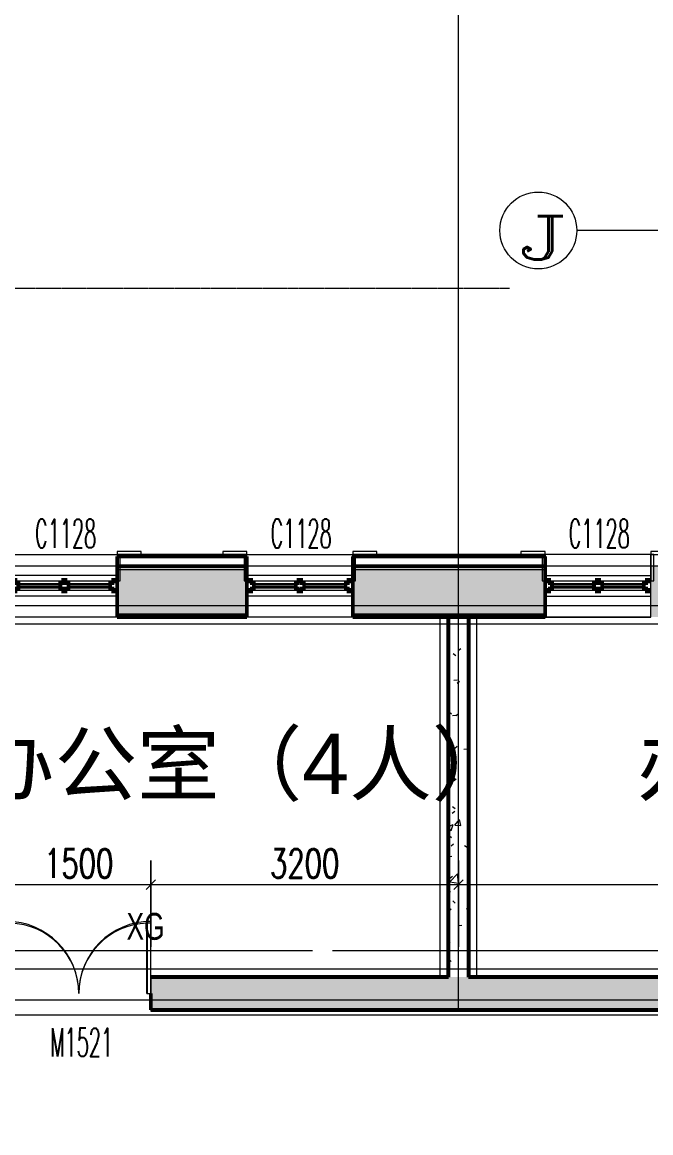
# Model space of a CAD drawing. Header units: millimetres. Extents: x -17321 to 106270, y -22341 to 35329.
# Drawn here: x 26062 to 32600, y 9916 to 21466 of the extents above; entities that cross this region are included whole.
import ezdxf

# ---------------------------------------------------------------- set-up
doc = ezdxf.new("R2010")
doc.units = ezdxf.units.MM
for name, pattern in [('IMPORT-DASHED', [7.5, 5, -2.5]), ('IMPORT-DOTE _2_', [0]), ('轴网线', [22.24, 12.7, -3.18, 3.18, -3.18])]:
    doc.linetypes.add(name, pattern=pattern)
for name, color, linetype, lineweight in [('A-DOOR', 31, 'Continuous', 18), ('A-FLOR', 192, 'Continuous', 9), ('A-GENM', 13, 'Continuous', 18), ('A-GLAZ', 151, 'Continuous', 18), ('A-WALL', 113, 'Continuous', 50), ('A-WALL-FNSH', 113, 'Continuous', 50), ('A-WALL-PATT', 111, 'Continuous', 50), ('AXIS', 85, 'Continuous', 9), ('AXIS_TEXT', 250, 'Continuous', 9), ('DOTE', 157, 'IMPORT-DOTE _2_', 9), ('PUB_DIM', 135, 'Continuous', 9), ('PUB_TEXT', 250, 'Continuous', 9), ('S-GRID', 1, 'Continuous', 13), ('SURFACE', 11, 'Continuous', 9), ('WALL', 250, 'Continuous', 9), ('WINDOW', 93, 'Continuous', 9), ('WINDOW_TEXT', 250, 'Continuous', 9), ('烟道', 4, 'Continuous', 9), ('记者站1205_t3_2__3F导出_dwg', 8, 'Continuous', 9)]:
    doc.layers.add(name, color=color, linetype=linetype, lineweight=lineweight)
doc.styles.add('Arial_2', font='arial.ttf', dxfattribs={"height": 629.266735})
doc.styles.add('Arial_8', font='arial.ttf', dxfattribs={"width": 0.7, "height": 279.600661})
doc.styles.add('Complex_13', font='complex_.ttf', dxfattribs={"width": 1.909091, "height": 452.54834})
doc.styles.add('Simplex', font='simplex_.ttf', dxfattribs={"width": 0.494118, "height": 297.5})
doc.styles.add('Simplex_2', font='simplex_.ttf', dxfattribs={"width": 0.706, "height": 297.5})
pattern_1 = [(0, (0, 0), (812.8, 203.2), [33.528, -576.072, 33.528, -576.072, -3251.2]), (0, (0, 0), (812.8, 203.2), [-1219.2, 33.528, -1185.672, 33.528, -576.072, -1422.4]), (0, (0, 0), (812.8, 203.2), [-3048, 33.528, -372.872, 33.528, -982.472]), (120, (304.8, 101.6), (-582.3764, 602.3054), [33.528, -576.072, 33.528, -576.072, -3251.2]), (120, (304.8, 101.6), (-582.3764, 602.3054), [-1219.2, 33.528, -1185.672, 33.528, -576.072, -1422.4]), (120, (304.8, 101.6), (-582.3764, 602.3054), [-3048, 33.528, -372.872, 33.528, -982.472]), (240, (406.4, 508), (-230.4236, -805.5054), [33.528, -576.072, 33.528, -576.072, -3251.2]), (240, (406.4, 508), (-230.4236, -805.5054), [-1219.2, 33.528, -1185.672, 33.528, -576.072, -1422.4]), (240, (406.4, 508), (-230.4236, -805.5054), [-3048, 33.528, -372.872, 33.528, -982.472])]
pattern_2 = [(50, (0, 0), (728.7365, -63.756), [76.2, -838.2]), (355, (0, 0), (-140.972, 764.228), [60.96, -670.56]), (100.451, (60.7, -5.3), (587.77, 700.467), [64.76, -712.36]), (46.184, (0, 203.2), (1084.316, -168.17), [114.3, -1257.3]), (96.636, (90.4, 189.2), (949.61, 989.71), [97.14, -1068.54]), (351.184, (0, 203.2), (949.62, 989.7), [91.44, -1005.84]), (21, (101.6, 152.4), (606.458, -409.061), [76.2, -838.2]), (326, (101.6, 152.4), (247.208, 736.753), [60.96, -670.56]), (71.451, (152.14, 118.3), (853.668, 327.685), [64.76, -712.36]), (37.5, (0, 0), (12.3547, 338.2201), [33.528, -628.904, 33.528, -647.192, -673.1]), (37.5, (0, 0), (12.3547, 338.2201), [-1343.152, 33.528, -639.572]), (7.5, (0, 0), (267.279, 400.722), [33.528, -354.584, 33.528, -613.664, -256.54]), (7.5, (0, 0), (267.279, 400.722), [-1035.304, 33.528, -223.012]), (327.5, (-226.57, 0), (542.3633, -22.9153), [33.528, -220.472, 33.528, -758.952, -1051.56]), (327.5, (-226.57, 0), (542.3633, -22.9153), [-1046.48, 33.528, -1018.032]), (317.5, (-328.17, 0), (592.517, 101.707), [33.528, -296.672, 33.528, -492.76, -746.76]), (317.5, (-328.17, 0), (592.517, 101.707), [-856.488, 33.528, -713.232])]

# ---------------------------------------------------------------- blocks, each defined once
blk = doc.blocks.new('TG-平开木门-双扇7 - M1521-1247899-建模-三层平面图')
at = {"layer": 'A-DOOR', "lineweight": 9}
for p, q in [((-750, 750), (-710, 750)), ((-750, 185), (-750, 750)), ((-710, 0), (-710, 750)), ((750, 750), (710, 750)), ((710, 0), (710, 750)), ((750, 185), (750, 750)), ((-750, 185), (-750, 0)), ((750, 185), (750, 0)), ((-710, 0), (-750, 0)), ((710, 0), (750, 0))]:
    blk.add_line(p, q, dxfattribs=at)
for centre, start, end in [((-750, 0), 360, 90), ((750, 0), 90, 180)]:
    blk.add_arc(centre, 750, start, end, dxfattribs=at)
blk = doc.blocks.new('C1128 - C1128-1314676-建模-三层平面图')
at = {"layer": 'A-GLAZ', "lineweight": 70}
for p, q in [((-490, 50), (-550, 50)), ((-490, 10), (-490, 50)), ((-460, 25), (-490, 25)), ((-490, 25), (-490, 10)), ((-460, 10), (-460, 25)), ((-30, 25), (-60, 25)), ((-60, 25), (-60, 10)), ((30, 50), (-30, 50)), ((-30, 50), (-30, 10)), ((-30, 10), (-30, 25)), ((30, 10), (30, 50)), ((60, 25), (30, 25)), ((30, 25), (30, 10)), ((60, 10), (60, 25)), ((490, 25), (460, 25)), ((460, 25), (460, 10)), ((550, 50), (490, 50)), ((490, 50), (490, 10)), ((490, 10), (490, 25)), ((-550, -50), (-490, -50)), ((-490, -50), (-490, -10)), ((-490, -10), (-490, -25)), ((-490, -25), (-460, -25)), ((-460, -25), (-460, -10)), ((-60, -10), (-60, -25)), ((-60, -25), (-30, -25)), ((-30, -10), (-30, -50)), ((-30, -25), (-30, -10)), ((-30, -50), (30, -50)), ((30, -50), (30, -10)), ((30, -10), (30, -25)), ((30, -25), (60, -25)), ((60, -25), (60, -10)), ((460, -10), (460, -25)), ((460, -25), (490, -25)), ((490, -10), (490, -50)), ((490, -25), (490, -10)), ((490, -50), (550, -50))]:
    blk.add_line(p, q, dxfattribs=at)
at = {"layer": 'A-GLAZ'}
for p, q in [((-490, 50), (-30, 50)), ((-490, 10), (-490, -10)), ((-490, 10), (-30, 10)), ((-490, 10), (-490, -10)), ((-460, 25), (-60, 25)), ((-30, -10), (-30, 10)), ((30, 50), (490, 50)), ((30, 10), (490, 10)), ((30, -10), (30, 10)), ((60, 25), (460, 25)), ((490, -10), (490, 10)), ((490, 10), (490, -10)), ((-30, -10), (-490, -10)), ((-30, -50), (-490, -50)), ((-60, -25), (-460, -25)), ((490, -10), (30, -10)), ((490, -50), (30, -50)), ((460, -25), (60, -25))]:
    blk.add_line(p, q, dxfattribs=at)
blk = doc.blocks.new('窗套 - 窗套-1435561-建模-三层平面图')
at = {"layer": 'A-GENM'}
for p, q in [((-550, 30), (-800, 30)), ((-800, 30), (-800, 0)), ((-800, 0), (-550, 0)), ((-550, 0), (-580, 0)), ((-580, 0), (-580, -275)), ((-550, 0), (-550, 30)), ((-550, -275), (-550, 0)), ((800, 30), (550, 30)), ((550, 30), (550, 0)), ((580, 0), (550, 0)), ((550, 0), (550, -275)), ((580, -275), (580, 0)), ((800, 0), (800, 30)), ((550, 0), (800, 0)), ((-580, -275), (-550, -275)), ((550, -275), (580, -275))]:
    blk.add_line(p, q, dxfattribs=at)
blk = doc.blocks.new('记者站1205_t3_2__3F导出_dwg__ArchTick-1307847-建模-三层平面图')
at = {"layer": 'PUB_DIM'}
blk.add_line((-0.5, -0.5), (0.5, 0.5), dxfattribs=at)
blk = doc.blocks.new('记者站1205_t3_2__3F导出_dwg_$TCHSYS$WIN2D-1307915-建模-三层平面图')
at = {"layer": 'WINDOW'}
for p, q in [((2596037, 447777), (2594937, 447777)), ((2596037, 447561), (2594937, 447561))]:
    blk.add_line(p, q, dxfattribs=at)
at = {"layer": 'WINDOW', "flags": 128}
blk.add_lwpolyline([(2596037, 447994), (2596037, 447344), (2594937, 447344), (2594937, 447994)], close=True, dxfattribs=at)
blk = doc.blocks.new('记者站1205_t3_2__3F导出_dwg_$TCHSYS$WIN2D-1307916-建模-三层平面图')
at = {"layer": 'WINDOW'}
for p, q in [((2598487, 447777), (2597387, 447777)), ((2598487, 447561), (2597387, 447561))]:
    blk.add_line(p, q, dxfattribs=at)
at = {"layer": 'WINDOW', "flags": 128}
blk.add_lwpolyline([(2598487, 447994), (2598487, 447344), (2597387, 447344), (2597387, 447994)], close=True, dxfattribs=at)
blk = doc.blocks.new('记者站1205_t3_2__3F导出_dwg_$DorLib2D$00000002-1307882-建模-三层平面图')
at = {"layer": 'WINDOW', "flags": 128}
for points in [[(-0.5, 0.4875), (-0.5, 0), (-0.475, 0), (-0.475, 0.4875)], [(0.5, 0.4875), (0.475, 0.4875), (0.475, 0), (0.5, 0)]]:
    blk.add_lwpolyline(points, close=True, dxfattribs=at)
at = {"layer": 'WINDOW'}
for centre, start, end in [((-0.4875, 0), 360, 88.53072), ((0.4875, 0), 91.46928, 180)]:
    blk.add_arc(centre, 0.4875, start, end, dxfattribs=at)
blk = doc.blocks.new('记者站1205_t3_2__3F导出_dwg_$TCHSYS$WIN2D-1307920-建模-三层平面图')
at = {"layer": 'WINDOW'}
for p, q in [((2600487, 447777), (2601587, 447777)), ((2600487, 447561), (2601587, 447561))]:
    blk.add_line(p, q, dxfattribs=at)
at = {"layer": 'WINDOW', "flags": 128}
blk.add_lwpolyline([(2600487, 447994), (2600487, 447344), (2601587, 447344), (2601587, 447994)], close=True, dxfattribs=at)
blk = doc.blocks.new('记者站1205_t3_2__3F导出_dwg_df4bv-1307957-建模-三层平面图')
at = {"layer": '烟道', "color": 2, "linetype": 'IMPORT-DASHED'}
for p, q in [((1977527, 80964), (2000857, 80964)), ((1994187, 77304), (1994187, 81034)), ((1994567, 77304), (1994567, 81034)), ((1977527, 77374), (2000857, 77374))]:
    blk.add_line(p, q, dxfattribs=at)
at = {"layer": '烟道', "color": 2}
blk.add_line((2000857, 76894), (1977157, 76894), dxfattribs=at)
at = {"layer": '烟道', "color": 2, "flags": 128}
blk.add_lwpolyline([(2006477, 85464), (2000567, 85464), (2000567, 81564), (1977687, 81564), (1977687, 92784), (1963367, 92784), (1963367, 67344), (2000567, 67344), (2000567, 65344), (2014987, 65344), (2014987, 67344), (2052187, 67344), (2052187, 92784), (2037867, 92784), (2037867, 81564), (2014987, 81564), (2014987, 85464), (2009077, 85464)], dxfattribs=at)
blk = doc.blocks.new('记者站1205_t3_2__3F导出_dwg-1307846-建模-三层平面图')
at = {"color": 2, "lineweight": 9}
for p, q in [((2598070, 443874), (2594437, 443874)), ((2601970, 443874), (2598277, 443874))]:
    blk.add_line(p, q, dxfattribs=at)
at = {"layer": 'AXIS'}
blk.add_line((2604817, 451364), (2600817, 451364), dxfattribs=at)
blk.add_circle((2600417, 451364), 400, dxfattribs=at)
at = {"layer": 'DOTE', "linetype": 'Continuous'}
for p, q in [((2599587, 443264), (2599587, 460054)), ((2567617, 447464), (2658357, 447464)), ((2567617, 443364), (2658357, 443364))]:
    blk.add_line(p, q, dxfattribs=at)
at = {"layer": 'PUB_DIM', "flags": 128}
for points in [[(2596387, 444812), (2596387, 443914)], [(2599587, 444812), (2599587, 443914)]]:
    blk.add_lwpolyline(points, close=True, dxfattribs=at)
blk.add_lwpolyline([(2594887, 444562), (2596387, 444562), (2599587, 444562), (2604787, 444562), (2605787, 444562)], dxfattribs=at)
at = {"layer": 'SURFACE', "flags": 128}
for points in [[(2597387, 447834), (2597387, 447994), (2596037, 447994), (2596037, 447834)], [(2598487, 447834), (2598487, 447994), (2599587, 447994), (2600487, 447994), (2600487, 447834)]]:
    blk.add_lwpolyline(points, dxfattribs=at)
at = {"layer": 'WALL', "flags": 128}
for points in [[(2596037, 447344), (2597387, 447344), (2597387, 447834), (2596037, 447834)], [(2599707, 443614), (2599707, 447344), (2600487, 447344), (2600487, 447834), (2599587, 447834), (2598487, 447834), (2598487, 447344), (2599467, 447344), (2599467, 443614), (2596387, 443614), (2596387, 443244), (2599587, 443244), (2604787, 443244), (2604787, 443614)]]:
    blk.add_lwpolyline(points, close=True, dxfattribs=at)
for name, p in [('记者站1205_t3_2__3F导出_dwg_df4bv-1307957-建模-三层平面图', (605210, 366310)), ('记者站1205_t3_2__3F导出_dwg_$TCHSYS$WIN2D-1307915-建模-三层平面图', (0, 0)), ('记者站1205_t3_2__3F导出_dwg_$TCHSYS$WIN2D-1307916-建模-三层平面图', (0, 0)), ('记者站1205_t3_2__3F导出_dwg_$TCHSYS$WIN2D-1307920-建模-三层平面图', (0, 0))]:
    blk.add_blockref(name, p)
for name, p, xscale, yscale, zscale in [('记者站1205_t3_2__3F导出_dwg__ArchTick-1307847-建模-三层平面图', (2596387, 444562), 100, 100, 100), ('记者站1205_t3_2__3F导出_dwg__ArchTick-1307847-建模-三层平面图', (2599587, 444562), 100, 100, 100), ('记者站1205_t3_2__3F导出_dwg_$DorLib2D$00000002-1307882-建模-三层平面图', (2595637, 443429), 1500, 1500, 1500)]:
    blk.add_blockref(name, p, dxfattribs=dict(xscale=xscale, yscale=yscale, zscale=zscale))
at = {"xscale": 100, "yscale": 100, "zscale": 100, "rotation": 180}
for p in [(2596387, 444562), (2599587, 444562)]:
    blk.add_blockref('记者站1205_t3_2__3F导出_dwg__ArchTick-1307847-建模-三层平面图', p, dxfattribs=at)
at = {"layer": 'AXIS_TEXT', "color": 7, "insert": (2600190, 451514), "char_height": 452.55, "width": 739.07, "attachment_point": 1, "line_spacing_factor": 1.141342, "style": 'Complex_13'}
blk.add_mtext('\\fComplex|b0|i0|c134|p2|;\\W1.90909;J', dxfattribs=at)
at = {"layer": 'PUB_DIM', "color": 7, "char_height": 297.5, "attachment_point": 2, "line_spacing_factor": 1.125731, "style": 'Simplex_2'}
for s, insert, width in [('1500', (2595637, 444930), 871.28), ('3200', (2597987, 444930), 917.9)]:
    blk.add_mtext(s, dxfattribs=dict(at, insert=insert, width=width))
at = {"layer": 'PUB_TEXT', "color": 155, "char_height": 629.3, "width": 7684.12, "attachment_point": 1, "line_spacing_factor": 0.941778, "style": 'Arial_2'}
for insert in [(2594528, 446132), (2601445, 446132)]:
    blk.add_mtext('办公室（4人）', dxfattribs=dict(at, insert=insert))
at = {"layer": 'PUB_TEXT', "color": 7, "insert": (2596134, 444267), "char_height": 279.6, "width": 362.32, "attachment_point": 1, "line_spacing_factor": 0.941778, "style": 'Arial_8'}
blk.add_mtext('XG', dxfattribs=at)
at = {"layer": 'WINDOW_TEXT', "color": 37, "char_height": 297.5, "width": 785.23, "attachment_point": 1, "line_spacing_factor": 1.125731, "style": 'Simplex'}
for insert in [(2595182, 448362), (2597632, 448362), (2600732, 448362)]:
    blk.add_mtext('C1128', dxfattribs=dict(at, insert=insert))
at = {"layer": 'WINDOW_TEXT', "color": 7, "insert": (2595339, 443070), "char_height": 297.5, "width": 778.06, "attachment_point": 1, "line_spacing_factor": 1.125731, "style": 'Simplex'}
blk.add_mtext('M1521', dxfattribs=at)

msp = doc.modelspace()

# ---------------------------------------------------------------- hatches: boundary and pattern name
at = {"layer": 'A-WALL-PATT', "lineweight": 9}
h = msp.add_hatch(dxfattribs=at)
h.set_pattern_fill('FP_2', color=256, style=0, pattern_type=2)
h.set_pattern_definition(pattern_2)
h.paths.add_polyline_path([(37300, 15300), (37300, 15810), (35050, 15810), (35050, 15300), (36336, 15300)], flags=0)
h.paths.add_polyline_path([(31500, 15300), (31500, 15810), (29500, 15810), (29500, 15300), (30696, 15300)], flags=0)
h.paths.add_polyline_path([(32600, 15300), (33950, 15300), (33950, 15810), (32600, 15810)], flags=0)
h.paths.add_polyline_path([(28400, 15300), (28400, 15810), (27050, 15810), (27050, 15300), (27877, 15300)], flags=0)
h.paths.add_polyline_path([(22237, 15300), (23500, 15300), (23500, 15810), (21500, 15810), (21500, 15300)], flags=0)
h.paths.add_polyline_path([(24600, 15300), (25950, 15300), (25950, 15810), (24600, 15810)], flags=0)
h.paths.add_polyline_path([(20400, 15300), (20400, 15810), (19050, 15810), (19050, 15300), (19417, 15300)], flags=0)
h.paths.add_polyline_path([(14030, 15300), (15500, 15300), (15500, 15810), (13910, 15810), (13910, 15300)], flags=0)
h.paths.add_polyline_path([(16600, 15300), (17950, 15300), (17950, 15810), (16600, 15810)], flags=0)
h = msp.add_hatch(dxfattribs=at)
h.set_pattern_fill('FP_1', color=256, style=0, pattern_type=2)
h.set_pattern_definition(pattern_1)
h.paths.add_polyline_path([(30495, 15280), (31500, 15280), (31500, 15300), (29500, 15300), (29500, 15280), (30480, 15280)], flags=0)
h.paths.add_polyline_path([(27877, 15280), (28400, 15280), (28400, 15300), (27050, 15300), (27050, 15280)], flags=0)
h.paths.add_polyline_path([(37320, 15280), (37320, 15300), (35050, 15300), (35050, 15280), (37030, 15280)], flags=0)
h.paths.add_polyline_path([(33516, 15280), (33950, 15280), (33950, 15300), (32600, 15300), (32600, 15280)], flags=0)
h.paths.add_polyline_path([(19780, 15280), (20400, 15280), (20400, 15300), (19050, 15300), (19050, 15280), (19417, 15280)], flags=0)
h.paths.add_polyline_path([(22480, 15280), (23500, 15280), (23500, 15300), (21500, 15300), (21500, 15280), (22237, 15280)], flags=0)
h.paths.add_polyline_path([(24600, 15280), (25950, 15280), (25950, 15300), (24600, 15300)], flags=0)
h.paths.add_polyline_path([(13778, 15280), (15500, 15280), (15500, 15300), (13400, 15300), (13400, 15280), (13750, 15280)], flags=0)
h.paths.add_polyline_path([(17280, 15280), (17950, 15280), (17950, 15300), (16600, 15300), (16600, 15280)], flags=0)
h = msp.add_hatch(dxfattribs=at)
h.set_pattern_fill('FP_1', color=256, style=0, pattern_type=2)
h.set_pattern_definition(pattern_1)
h.paths.add_polyline_path([(30495, 11550), (30495, 15280), (30480, 15280), (30480, 11550)], flags=0)
h = msp.add_hatch(dxfattribs=at)
h.set_pattern_fill('FP_2', color=256, style=0, pattern_type=2)
h.set_pattern_definition(pattern_2)
h.paths.add_polyline_path([(30495, 11535), (30705, 11535), (30705, 15280), (30495, 15280), (30495, 11550)], flags=0)
h = msp.add_hatch(dxfattribs=at)
h.set_pattern_fill('FP_1', color=256, style=0, pattern_type=2)
h.set_pattern_definition(pattern_1)
h.paths.add_polyline_path([(30720, 11550), (30720, 15280), (30705, 15280), (30705, 11550)], flags=0)
h = msp.add_hatch(dxfattribs=at)
h.set_pattern_fill('FP_1', color=256, style=0, pattern_type=2)
h.set_pattern_definition(pattern_1)
h.paths.add_polyline_path([(36790, 11535), (37030, 11535), (37030, 11550), (36790, 11550)], flags=0)
h.paths.add_polyline_path([(25900, 11535), (25900, 11550), (22705, 11550), (22705, 11535)], flags=0)
h.paths.add_polyline_path([(27400, 11535), (30495, 11535), (30495, 11550), (27400, 11550)], flags=0)
h.paths.add_polyline_path([(30705, 11535), (35790, 11535), (35790, 11550), (30705, 11550)], flags=0)
h.paths.add_polyline_path([(18805, 11535), (19795, 11535), (19795, 11550), (18805, 11550)], flags=0)
h.paths.add_polyline_path([(17295, 11535), (17295, 11550), (13750, 11550), (13750, 11535), (15187, 11535)], flags=0)
h.paths.add_polyline_path([(20005, 11535), (22495, 11535), (22495, 11550), (20005, 11550)], flags=0)
h.paths.add_polyline_path([(17505, 11535), (17905, 11535), (17905, 11550), (17505, 11550)], flags=0)
h = msp.add_hatch(dxfattribs=at)
h.set_pattern_fill('FP_2', color=256, style=0, pattern_type=2)
h.set_pattern_definition(pattern_2)
h.paths.add_polyline_path([(36790, 11195), (37370, 11195), (37370, 11535), (36790, 11535)], flags=0)
h.paths.add_polyline_path([(32106, 11195), (35790, 11195), (35790, 11535), (27400, 11535), (27400, 11195)], flags=0)
h.paths.add_polyline_path([(25900, 11195), (25900, 11535), (18805, 11535), (18805, 11195), (25891, 11195)], flags=0)
h.paths.add_polyline_path([(15187, 11195), (17905, 11195), (17905, 11535), (13735, 11535), (13735, 11195), (13750, 11195)], flags=0)
h = msp.add_hatch(dxfattribs=at)
h.set_pattern_fill('FP_1', color=256, style=0, pattern_type=2)
h.set_pattern_definition(pattern_1)
h.paths.add_polyline_path([(37385, 11180), (37385, 11195), (36790, 11195), (36790, 11180)], flags=0)
h.paths.add_polyline_path([(32106, 11180), (35790, 11180), (35790, 11195), (27400, 11195), (27400, 11180)], flags=0)
h.paths.add_polyline_path([(20827, 11180), (25900, 11180), (25900, 11195), (18805, 11195), (18805, 11180)], flags=0)
h.paths.add_polyline_path([(17905, 11180), (17905, 11195), (13395, 11195), (13395, 11180), (15187, 11180)], flags=0)

# ---------------------------------------------------------------- linework, layer by layer
at = {"layer": 'A-FLOR'}
for p, q in [((27050, 15280), (25950, 15280)), ((29500, 15280), (28400, 15280)), ((32600, 15280), (31500, 15280))]:
    msp.add_line(p, q, dxfattribs=at)
at = {"layer": 'A-WALL', "color": 7}
for p, q in [((27050, 15910), (27050, 15280)), ((28400, 15910), (27050, 15910)), ((28400, 15280), (28400, 15910)), ((29500, 15910), (29500, 15280)), ((31500, 15910), (29500, 15910)), ((31500, 15280), (31500, 15910)), ((27050, 15280), (28400, 15280)), ((29500, 15280), (30480, 15280)), ((30495, 11535), (30495, 15280)), ((30705, 11535), (30705, 15280)), ((30720, 15280), (31500, 15280)), ((30495, 11535), (27400, 11535)), ((35790, 11535), (30705, 11535)), ((27400, 11365), (27400, 11195)), ((35790, 11195), (27400, 11195))]:
    msp.add_line(p, q, dxfattribs=at)
at = {"layer": 'A-WALL'}
for p, q in [((28400, 15810), (27050, 15810)), ((31500, 15810), (29500, 15810)), ((28400, 15300), (27050, 15300)), ((31500, 15300), (29500, 15300)), ((30705, 15280), (30495, 15280))]:
    msp.add_line(p, q, dxfattribs=at)
at = {"layer": 'A-WALL-FNSH', "color": 250, "lineweight": 9}
for p, q in [((28400, 15930), (27050, 15930)), ((27050, 15930), (27050, 15910)), ((28400, 15910), (28400, 15930)), ((31500, 15930), (29500, 15930)), ((29500, 15930), (29500, 15910)), ((31500, 15910), (31500, 15930)), ((30480, 15280), (30480, 11550)), ((30720, 11550), (30720, 15280)), ((30480, 11550), (27400, 11550)), ((35790, 11550), (30720, 11550)), ((27400, 11195), (27400, 11180)), ((27400, 11180), (35790, 11180))]:
    msp.add_line(p, q, dxfattribs=at)
at = {"layer": 'S-GRID', "linetype": '轴网线'}
for p, q in [((30600, 11200), (30600, 33190)), ((15530, 18700), (31130, 18700)), ((-8370, 15400), (89370, 15400)), ((-8370, 11300), (89370, 11300))]:
    msp.add_line(p, q, dxfattribs=at)

# ---------------------------------------------------------------- block references
at = {"layer": 'A-DOOR'}
msp.add_blockref('TG-平开木门-双扇7 - M1521-1247899-建模-三层平面图', (26650, 11365), dxfattribs=at)
at = {"layer": 'A-GENM'}
for p in [(26500, 15930), (28950, 15930), (32050, 15930)]:
    msp.add_blockref('窗套 - 窗套-1435561-建模-三层平面图', p, dxfattribs=at)
at = {"layer": 'A-GLAZ', "rotation": 180}
for p in [(26500, 15605), (28950, 15605), (32050, 15605)]:
    msp.add_blockref('C1128 - C1128-1314676-建模-三层平面图', p, dxfattribs=at)
at = {"layer": '记者站1205_t3_2__3F导出_dwg', "color": 4}
msp.add_blockref('记者站1205_t3_2__3F导出_dwg-1307846-建模-三层平面图', (-2568987, -432064), dxfattribs=at)

doc.saveas('drawing.dxf')
